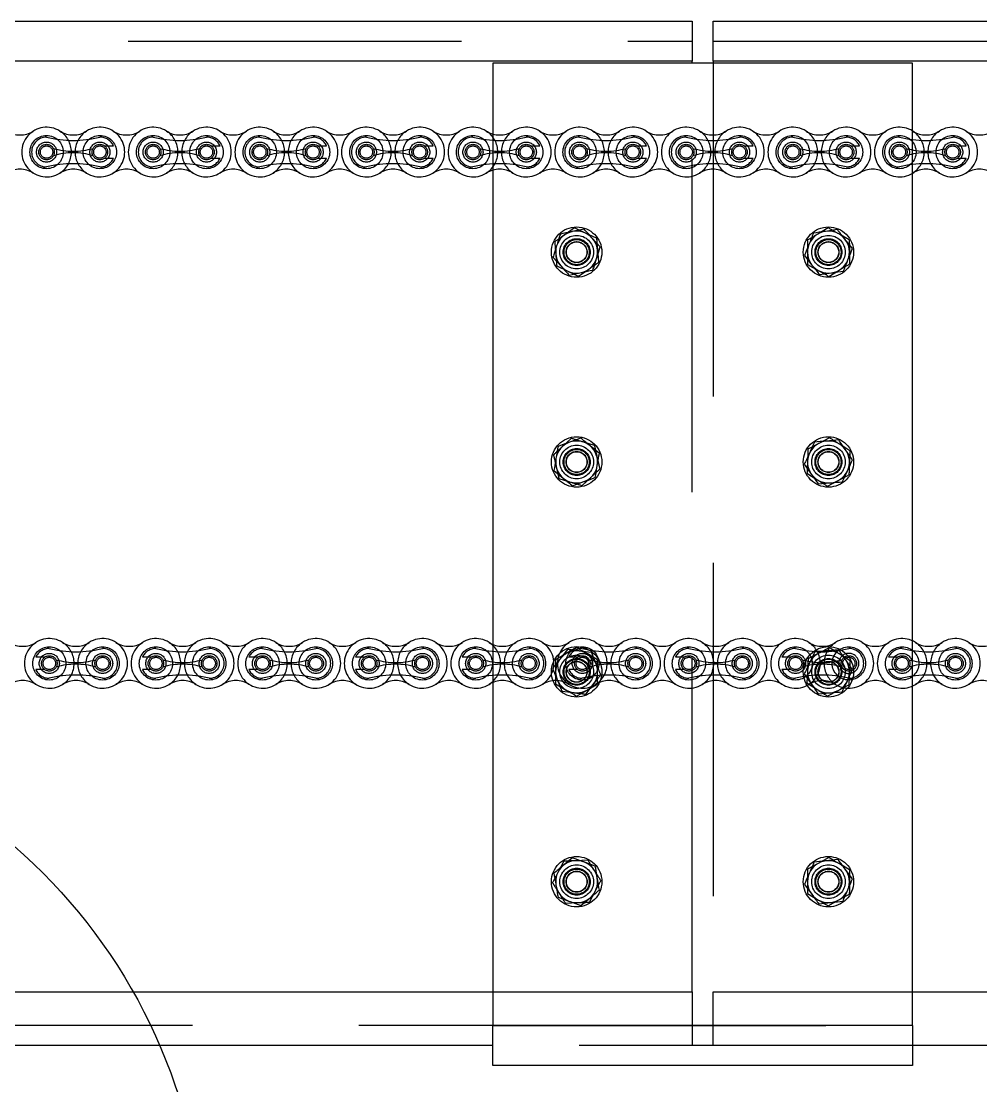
# Model space of a CAD drawing. Header units: metres. Extents: x 0 to 21025, y 0 to 14850.
# Drawn here: x 4713.9 to 4942.5, y 13535.5 to 13789.1 of the extents above; entities that cross this region are included whole.
import ezdxf

# ---------------------------------------------------------------- set-up
doc = ezdxf.new("R2010")
doc.units = ezdxf.units.M
doc.header["$LTSCALE"] = 25
doc.linetypes.add('HIDDEN2', pattern=[4.7625, 3.175, -1.5875])
doc.linetypes.add('PHANTOM', pattern=[63.5, 31.75, -6.35, 6.35, -6.35, 6.35, -6.35])
for name, color, linetype in [('SL4', 4, 'Continuous'), ('SRE', 2, 'PHANTOM'), ('ST1', 7, 'HIDDEN2')]:
    doc.layers.add(name, color=color, linetype=linetype)

msp = doc.modelspace()

# ---------------------------------------------------------------- linework, layer by layer
at = {"layer": 'SL4'}
for p, q in [((3548.761, 13789.133), (4873.736, 13789.133)), ((4873.736, 13789.133), (4873.736, 13779.608)), ((4878.736, 13779.608), (4878.736, 13789.133)), ((4878.736, 13789.133), (5823.739, 13789.133)), ((4873.736, 13779.608), (3548.761, 13779.608)), ((4826.236, 13779.133), (4826.236, 13549.896)), ((4926.236, 13779.133), (4826.236, 13779.133)), ((4873.736, 13779.133), (4873.736, 13779.608)), ((4878.736, 13779.608), (4878.736, 13779.133)), ((5828.736, 13779.608), (4878.736, 13779.608)), ((4926.236, 13549.896), (4926.236, 13779.133)), ((4847.998, 13739.632), (4845.177, 13739.02)), ((4908.379, 13739.494), (4905.522, 13739.082)), ((4851.879, 13735.357), (4849.938, 13737.494)), ((4911.951, 13734.958), (4910.165, 13737.226)), ((4900.522, 13733.309), (4902.308, 13731.04)), ((4840.594, 13732.91), (4842.534, 13730.772)), ((4844.475, 13728.635), (4847.296, 13729.247)), ((4904.093, 13728.772), (4906.951, 13729.185)), ((4847.209, 13689.824), (4844.502, 13688.823)), ((4851.651, 13686.136), (4849.43, 13687.98)), ((4908.668, 13689.37), (4905.793, 13689.114)), ((4911.987, 13684.646), (4910.327, 13687.008)), ((4900.486, 13683.621), (4902.145, 13681.259)), ((4840.821, 13682.13), (4843.042, 13680.286)), ((4845.263, 13678.442), (4847.971, 13679.444)), ((4903.805, 13678.897), (4906.68, 13679.153)), ((4846.236, 13639.907), (4843.736, 13638.463)), ((4851.236, 13637.02), (4848.736, 13638.463)), ((4908.719, 13639.346), (4905.841, 13639.118)), ((4911.992, 13634.59), (4910.355, 13636.968)), ((4900.481, 13633.677), (4902.117, 13631.299)), ((4841.236, 13631.247), (4843.736, 13629.803)), ((4846.236, 13628.36), (4848.736, 13629.803)), ((4903.754, 13628.921), (4906.632, 13629.149)), ((4845.263, 13589.824), (4843.042, 13587.98)), ((4850.678, 13587.821), (4847.971, 13588.823)), ((4908.504, 13589.443), (4905.638, 13589.097)), ((4911.968, 13584.824), (4910.236, 13587.133)), ((4900.504, 13583.443), (4902.236, 13581.133)), ((4841.794, 13580.445), (4844.502, 13579.444)), ((4847.209, 13578.442), (4849.43, 13580.286)), ((4903.968, 13578.824), (4906.834, 13579.169)), ((3596.261, 13557.896), (4826.236, 13557.896)), ((4926.236, 13557.896), (5828.736, 13557.896)), ((4926.236, 13549.896), (4826.236, 13549.896)), ((4826.236, 13540.371), (4826.236, 13549.896)), ((4926.236, 13549.896), (4926.236, 13540.371)), ((4826.236, 13545.133), (4663.249, 13545.133)), ((5828.736, 13545.133), (4926.236, 13545.133)), ((4926.236, 13540.371), (4826.236, 13540.371))]:
    msp.add_line(p, q, dxfattribs=at)
for centre, start, end in [((4846.236, 13734.133), 102.23656, 162.23656), ((4846.236, 13734.133), 42.23656, 102.23656), ((4906.236, 13734.133), 98.21321, 158.21321), ((4906.236, 13734.133), 38.21321, 98.21321), ((4846.236, 13734.133), 342.23656, 42.23656), ((4906.236, 13734.133), 158.21321, 218.21321), ((4906.236, 13734.133), 338.21321, 38.21321), ((4846.236, 13734.133), 162.23656, 222.23656), ((4846.236, 13734.133), 222.23656, 282.23656), ((4846.236, 13734.133), 282.23656, 342.23656), ((4906.236, 13734.133), 218.21321, 278.21321), ((4906.236, 13734.133), 278.21321, 338.21321), ((4846.236, 13684.133), 110.29785, 170.29785), ((4846.236, 13684.133), 50.29785, 110.29785), ((4846.236, 13684.133), 350.29785, 50.29785), ((4906.236, 13684.133), 95.09256, 155.09256), ((4906.236, 13684.133), 35.09256, 95.09256), ((4906.236, 13684.133), 155.09256, 215.09256), ((4906.236, 13684.133), 335.09256, 35.09256), ((4846.236, 13684.133), 170.29785, 230.29785), ((4846.236, 13684.133), 290.29785, 350.29785), ((4846.236, 13684.133), 230.29785, 290.29785), ((4906.236, 13684.133), 215.09256, 275.09256), ((4906.236, 13684.133), 275.09256, 335.09256), ((4846.236, 13634.133), 120, 180), ((4846.236, 13634.133), 60, 120), ((4846.236, 13634.133), 0, 60), ((4906.236, 13634.133), 94.53519, 154.53519), ((4906.236, 13634.133), 34.53519, 94.53519), ((4906.236, 13634.133), 334.53519, 34.53519), ((4906.236, 13634.133), 154.53519, 214.53519), ((4846.236, 13634.133), 180, 240), ((4846.236, 13634.133), 300, 0), ((4906.236, 13634.133), 274.53519, 334.53519), ((4846.236, 13634.133), 240, 300), ((4906.236, 13634.133), 214.53519, 274.53519), ((4846.236, 13584.133), 69.70215, 129.70215), ((4846.236, 13584.133), 9.70215, 69.70215), ((4906.236, 13584.133), 96.8699, 156.8699), ((4906.236, 13584.133), 36.8699, 96.8699), ((4846.236, 13584.133), 129.70215, 189.70215), ((4906.236, 13584.133), 156.8699, 216.8699), ((4906.236, 13584.133), 336.8699, 36.8699), ((4846.236, 13584.133), 309.70215, 9.70215), ((4846.236, 13584.133), 189.70215, 249.70215), ((4906.236, 13584.133), 216.8699, 276.8699), ((4906.236, 13584.133), 276.8699, 336.8699), ((4846.236, 13584.133), 249.70215, 309.70215)]:
    msp.add_arc(centre, 5, start, end, dxfattribs=at)
for points, knots in [([(4842.355, 13738.408), (4842.132, 13737.711), (4841.842, 13736.805), (4841.544, 13735.874), (4841.475, 13735.659)], [0, 0, 0, 0, 0.7681507, 1, 1, 1, 1]), ([(4845.177, 13739.02), (4845.11, 13739.005), (4844.157, 13738.799), (4843.223, 13738.596), (4842.355, 13738.408)], [0, 0, 0, 0, 0.0702006, 1, 1, 1, 1]), ([(4849.938, 13737.494), (4849.892, 13737.545), (4849.237, 13738.267), (4848.595, 13738.974), (4847.998, 13739.632)], [0, 0, 0, 0, 0.0702006, 1, 1, 1, 1]), ([(4902.665, 13738.67), (4902.393, 13737.99), (4902.04, 13737.106), (4901.678, 13736.199), (4901.593, 13735.989)], [0, 0, 0, 0, 0.76815073, 1, 1, 1, 1]), ([(4905.522, 13739.082), (4905.454, 13739.072), (4904.49, 13738.933), (4903.544, 13738.797), (4902.665, 13738.67)], [0, 0, 0, 0, 0.0702006, 1, 1, 1, 1]), ([(4910.165, 13737.226), (4910.123, 13737.28), (4909.52, 13738.046), (4908.929, 13738.797), (4908.379, 13739.494)], [0, 0, 0, 0, 0.0702006, 1, 1, 1, 1]), ([(4901.593, 13735.989), (4901.307, 13735.273), (4900.945, 13734.365), (4900.596, 13733.493), (4900.522, 13733.309)], [0, 0, 0, 0, 0.7889992, 1, 1, 1, 1]), ([(4841.475, 13735.659), (4841.239, 13734.924), (4840.941, 13733.994), (4840.655, 13733.098), (4840.594, 13732.91)], [0, 0, 0, 0, 0.7889992, 1, 1, 1, 1]), ([(4850.998, 13732.608), (4851.067, 13732.824), (4851.365, 13733.754), (4851.656, 13734.66), (4851.879, 13735.357)], [0, 0, 0, 0, 0.2318493, 1, 1, 1, 1]), ([(4910.879, 13732.278), (4910.963, 13732.488), (4911.326, 13733.395), (4911.679, 13734.279), (4911.951, 13734.958)], [0, 0, 0, 0, 0.2318493, 1, 1, 1, 1]), ([(4842.534, 13730.772), (4842.58, 13730.722), (4843.236, 13730), (4843.878, 13729.293), (4844.475, 13728.635)], [0, 0, 0, 0, 0.0702006, 1, 1, 1, 1]), ([(4850.117, 13729.859), (4850.178, 13730.048), (4850.465, 13730.943), (4850.763, 13731.873), (4850.998, 13732.608)], [0, 0, 0, 0, 0.2110008, 1, 1, 1, 1]), ([(4902.308, 13731.04), (4902.35, 13730.987), (4902.953, 13730.221), (4903.544, 13729.47), (4904.093, 13728.772)], [0, 0, 0, 0, 0.0702006, 1, 1, 1, 1]), ([(4909.808, 13729.597), (4909.881, 13729.781), (4910.23, 13730.654), (4910.593, 13731.561), (4910.879, 13732.278)], [0, 0, 0, 0, 0.21100076, 1, 1, 1, 1]), ([(4847.296, 13729.247), (4847.363, 13729.261), (4848.316, 13729.468), (4849.249, 13729.67), (4850.117, 13729.859)], [0, 0, 0, 0, 0.0702006, 1, 1, 1, 1]), ([(4906.951, 13729.185), (4907.018, 13729.194), (4907.983, 13729.334), (4908.929, 13729.47), (4909.808, 13729.597)], [0, 0, 0, 0, 0.0702006, 1, 1, 1, 1]), ([(4841.794, 13687.821), (4841.671, 13687.1), (4841.511, 13686.162), (4841.346, 13685.199), (4841.308, 13684.976)], [0, 0, 0, 0, 0.76815073, 1, 1, 1, 1]), ([(4844.502, 13688.823), (4844.438, 13688.799), (4843.523, 13688.461), (4842.627, 13688.13), (4841.794, 13687.821)], [0, 0, 0, 0, 0.07020058, 1, 1, 1, 1]), ([(4849.43, 13687.98), (4849.378, 13688.024), (4848.628, 13688.647), (4847.893, 13689.257), (4847.209, 13689.824)], [0, 0, 0, 0, 0.0702006, 1, 1, 1, 1]), ([(4902.917, 13688.857), (4902.609, 13688.194), (4902.208, 13687.33), (4901.797, 13686.444), (4901.701, 13686.239)], [0, 0, 0, 0, 0.7681507, 1, 1, 1, 1]), ([(4905.793, 13689.114), (4905.724, 13689.107), (4904.753, 13689.021), (4903.802, 13688.936), (4902.917, 13688.857)], [0, 0, 0, 0, 0.0702006, 1, 1, 1, 1]), ([(4910.327, 13687.008), (4910.288, 13687.064), (4909.728, 13687.861), (4909.179, 13688.643), (4908.668, 13689.37)], [0, 0, 0, 0, 0.0702006, 1, 1, 1, 1]), ([(4851.165, 13683.291), (4851.203, 13683.514), (4851.368, 13684.477), (4851.528, 13685.415), (4851.651, 13686.136)], [0, 0, 0, 0, 0.2318493, 1, 1, 1, 1]), ([(4901.701, 13686.239), (4901.377, 13685.54), (4900.965, 13684.653), (4900.569, 13683.801), (4900.486, 13683.621)], [0, 0, 0, 0, 0.7889992, 1, 1, 1, 1]), ([(4841.308, 13684.976), (4841.178, 13684.216), (4841.013, 13683.252), (4840.855, 13682.326), (4840.821, 13682.13)], [0, 0, 0, 0, 0.7889992, 1, 1, 1, 1]), ([(4850.678, 13680.445), (4850.712, 13680.641), (4850.87, 13681.567), (4851.035, 13682.531), (4851.165, 13683.291)], [0, 0, 0, 0, 0.2110008, 1, 1, 1, 1]), ([(4910.771, 13682.028), (4910.867, 13682.233), (4911.278, 13683.119), (4911.679, 13683.982), (4911.987, 13684.646)], [0, 0, 0, 0, 0.23184927, 1, 1, 1, 1]), ([(4843.042, 13680.286), (4843.095, 13680.243), (4843.845, 13679.62), (4844.58, 13679.01), (4845.263, 13678.442)], [0, 0, 0, 0, 0.0702006, 1, 1, 1, 1]), ([(4847.971, 13679.444), (4848.035, 13679.468), (4848.949, 13679.806), (4849.845, 13680.137), (4850.678, 13680.445)], [0, 0, 0, 0, 0.0702006, 1, 1, 1, 1]), ([(4902.145, 13681.259), (4902.185, 13681.203), (4902.745, 13680.405), (4903.294, 13679.624), (4903.805, 13678.897)], [0, 0, 0, 0, 0.0702006, 1, 1, 1, 1]), ([(4909.556, 13679.409), (4909.639, 13679.589), (4910.035, 13680.442), (4910.447, 13681.328), (4910.771, 13682.028)], [0, 0, 0, 0, 0.2110008, 1, 1, 1, 1]), ([(4906.68, 13679.153), (4906.748, 13679.159), (4907.719, 13679.246), (4908.671, 13679.33), (4909.556, 13679.409)], [0, 0, 0, 0, 0.0702006, 1, 1, 1, 1]), ([(4848.736, 13638.463), (4848.677, 13638.498), (4847.833, 13638.985), (4847.006, 13639.463), (4846.236, 13639.907)], [0, 0, 0, 0, 0.0702006, 1, 1, 1, 1]), ([(4843.736, 13638.463), (4843.677, 13638.429), (4842.833, 13637.942), (4842.006, 13637.464), (4841.236, 13637.02)], [0, 0, 0, 0, 0.0702006, 1, 1, 1, 1]), ([(4841.236, 13637.02), (4841.236, 13636.289), (4841.236, 13635.337), (4841.236, 13634.36), (4841.236, 13634.133)], [0, 0, 0, 0, 0.7681507, 1, 1, 1, 1]), ([(4851.236, 13634.133), (4851.236, 13634.36), (4851.236, 13635.337), (4851.236, 13636.289), (4851.236, 13637.02)], [0, 0, 0, 0, 0.23184927, 1, 1, 1, 1]), ([(4902.963, 13638.889), (4902.649, 13638.229), (4902.239, 13637.369), (4901.819, 13636.488), (4901.722, 13636.283)], [0, 0, 0, 0, 0.7681507, 1, 1, 1, 1]), ([(4905.841, 13639.118), (4905.773, 13639.112), (4904.801, 13639.035), (4903.849, 13638.96), (4902.963, 13638.889)], [0, 0, 0, 0, 0.0702006, 1, 1, 1, 1]), ([(4910.355, 13636.968), (4910.316, 13637.024), (4909.764, 13637.827), (4909.222, 13638.614), (4908.719, 13639.346)], [0, 0, 0, 0, 0.0702006, 1, 1, 1, 1]), ([(4901.722, 13636.283), (4901.391, 13635.587), (4900.97, 13634.704), (4900.566, 13633.856), (4900.481, 13633.677)], [0, 0, 0, 0, 0.7889992, 1, 1, 1, 1]), ([(4910.751, 13631.984), (4910.848, 13632.188), (4911.268, 13633.07), (4911.677, 13633.929), (4911.992, 13634.59)], [0, 0, 0, 0, 0.2318493, 1, 1, 1, 1]), ([(4841.236, 13634.133), (4841.236, 13633.362), (4841.236, 13632.385), (4841.236, 13631.445), (4841.236, 13631.247)], [0, 0, 0, 0, 0.7889992, 1, 1, 1, 1]), ([(4851.236, 13631.247), (4851.236, 13631.445), (4851.236, 13632.385), (4851.236, 13633.362), (4851.236, 13634.133)], [0, 0, 0, 0, 0.2110008, 1, 1, 1, 1]), ([(4909.509, 13629.377), (4909.595, 13629.556), (4909.999, 13630.405), (4910.419, 13631.287), (4910.751, 13631.984)], [0, 0, 0, 0, 0.21100076, 1, 1, 1, 1]), ([(4843.736, 13629.803), (4843.796, 13629.769), (4844.64, 13629.282), (4845.467, 13628.804), (4846.236, 13628.36)], [0, 0, 0, 0, 0.0702006, 1, 1, 1, 1]), ([(4848.736, 13629.803), (4848.796, 13629.837), (4849.64, 13630.325), (4850.467, 13630.802), (4851.236, 13631.247)], [0, 0, 0, 0, 0.0702006, 1, 1, 1, 1]), ([(4902.117, 13631.299), (4902.156, 13631.242), (4902.709, 13630.439), (4903.25, 13629.652), (4903.754, 13628.921)], [0, 0, 0, 0, 0.0702006, 1, 1, 1, 1]), ([(4906.632, 13629.149), (4906.7, 13629.154), (4907.672, 13629.231), (4908.624, 13629.307), (4909.509, 13629.377)], [0, 0, 0, 0, 0.07020058, 1, 1, 1, 1]), ([(4847.971, 13588.823), (4847.907, 13588.847), (4846.992, 13589.185), (4846.096, 13589.516), (4845.263, 13589.824)], [0, 0, 0, 0, 0.0702006, 1, 1, 1, 1]), ([(4902.772, 13588.752), (4902.485, 13588.08), (4902.111, 13587.204), (4901.727, 13586.306), (4901.638, 13586.097)], [0, 0, 0, 0, 0.7681507, 1, 1, 1, 1]), ([(4905.638, 13589.097), (4905.57, 13589.089), (4904.603, 13588.973), (4903.654, 13588.858), (4902.772, 13588.752)], [0, 0, 0, 0, 0.0702006, 1, 1, 1, 1]), ([(4910.236, 13587.133), (4910.195, 13587.188), (4909.61, 13587.968), (4909.037, 13588.732), (4908.504, 13589.443)], [0, 0, 0, 0, 0.0702006, 1, 1, 1, 1]), ([(4843.042, 13587.98), (4842.99, 13587.936), (4842.24, 13587.314), (4841.505, 13586.704), (4840.821, 13586.136)], [0, 0, 0, 0, 0.0702006, 1, 1, 1, 1]), ([(4840.821, 13586.136), (4840.945, 13585.415), (4841.105, 13584.477), (4841.27, 13583.514), (4841.308, 13583.291)], [0, 0, 0, 0, 0.76815073, 1, 1, 1, 1]), ([(4851.165, 13584.976), (4851.127, 13585.199), (4850.962, 13586.162), (4850.802, 13587.1), (4850.678, 13587.821)], [0, 0, 0, 0, 0.23184927, 1, 1, 1, 1]), ([(4901.638, 13586.097), (4901.335, 13585.388), (4900.951, 13584.489), (4900.582, 13583.625), (4900.504, 13583.443)], [0, 0, 0, 0, 0.7889992, 1, 1, 1, 1]), ([(4851.651, 13582.13), (4851.618, 13582.326), (4851.459, 13583.252), (4851.295, 13584.216), (4851.165, 13584.976)], [0, 0, 0, 0, 0.2110008, 1, 1, 1, 1]), ([(4910.834, 13582.169), (4910.923, 13582.377), (4911.307, 13583.276), (4911.681, 13584.151), (4911.968, 13584.824)], [0, 0, 0, 0, 0.23184927, 1, 1, 1, 1]), ([(4841.308, 13583.291), (4841.438, 13582.531), (4841.603, 13581.567), (4841.761, 13580.641), (4841.794, 13580.445)], [0, 0, 0, 0, 0.7889992, 1, 1, 1, 1]), ([(4849.43, 13580.286), (4849.483, 13580.33), (4850.233, 13580.953), (4850.968, 13581.563), (4851.651, 13582.13)], [0, 0, 0, 0, 0.0702006, 1, 1, 1, 1]), ([(4902.236, 13581.133), (4902.277, 13581.079), (4902.862, 13580.299), (4903.435, 13579.534), (4903.968, 13578.824)], [0, 0, 0, 0, 0.0702006, 1, 1, 1, 1]), ([(4909.7, 13579.514), (4909.778, 13579.697), (4910.148, 13580.561), (4910.532, 13581.46), (4910.834, 13582.169)], [0, 0, 0, 0, 0.21100076, 1, 1, 1, 1]), ([(4844.502, 13579.444), (4844.566, 13579.42), (4845.48, 13579.082), (4846.376, 13578.75), (4847.209, 13578.442)], [0, 0, 0, 0, 0.0702006, 1, 1, 1, 1]), ([(4906.834, 13579.169), (4906.902, 13579.177), (4907.87, 13579.294), (4908.819, 13579.408), (4909.7, 13579.514)], [0, 0, 0, 0, 0.0702006, 1, 1, 1, 1])]:
    msp.add_open_spline(points, degree=3, knots=knots, dxfattribs=at)
at = {"layer": 'SRE'}
msp.add_circle((4626.429, 13493.492), 131.043, dxfattribs=at)
at = {"layer": 'ST1'}
for p, q in [((3548.761, 13784.371), (4873.736, 13784.371)), ((4878.736, 13784.371), (5878.736, 13784.371)), ((4873.736, 13779.608), (3548.761, 13779.608)), ((4873.736, 13557.896), (4873.736, 13779.133)), ((5878.736, 13779.608), (4878.736, 13779.608)), ((4878.736, 13779.133), (4878.736, 13557.896)), ((4733.742, 13759.449), (4735.865, 13759.449)), ((4759.142, 13759.449), (4761.265, 13759.449)), ((4784.542, 13759.449), (4786.665, 13759.449)), ((4809.942, 13759.449), (4812.065, 13759.449)), ((4835.342, 13759.449), (4837.465, 13759.449)), ((4860.742, 13759.449), (4862.865, 13759.449)), ((4886.142, 13759.449), (4888.265, 13759.449)), ((4911.542, 13759.449), (4913.665, 13759.449)), ((4936.942, 13759.449), (4939.065, 13759.449)), ((4733.742, 13756.497), (4735.865, 13756.497)), ((4759.142, 13756.497), (4761.265, 13756.497)), ((4784.542, 13756.497), (4786.665, 13756.497)), ((4809.942, 13756.497), (4812.065, 13756.497)), ((4835.342, 13756.497), (4837.465, 13756.497)), ((4860.742, 13756.497), (4862.865, 13756.497)), ((4886.142, 13756.497), (4888.265, 13756.497)), ((4911.542, 13756.497), (4913.665, 13756.497)), ((4936.942, 13756.497), (4939.065, 13756.497)), ((4845.757, 13739.887), (4843.386, 13738.241)), ((4850.98, 13737.425), (4848.368, 13738.656)), ((4906.162, 13739.906), (4903.681, 13738.431)), ((4911.199, 13737.084), (4908.681, 13738.495)), ((4841.493, 13730.842), (4844.104, 13729.611)), ((4901.274, 13731.183), (4903.792, 13729.771)), ((4846.715, 13728.38), (4849.087, 13730.026)), ((4906.31, 13728.36), (4908.792, 13729.836)), ((4844.955, 13689.763), (4842.838, 13687.801)), ((4850.471, 13688.058), (4847.713, 13688.91)), ((4906.477, 13689.902), (4903.919, 13688.564)), ((4911.352, 13686.809), (4908.914, 13688.356)), ((4842.002, 13680.209), (4844.76, 13679.356)), ((4847.517, 13678.504), (4849.635, 13680.466)), ((4901.121, 13681.457), (4903.558, 13679.911)), ((4905.996, 13678.365), (4908.554, 13679.703)), ((4844.025, 13639.466), (4842.268, 13637.176)), ((4906.533, 13639.899), (4903.962, 13638.586)), ((4719.483, 13637.614), (4717.359, 13637.614)), ((4744.883, 13637.614), (4742.759, 13637.614)), ((4770.283, 13637.614), (4768.159, 13637.614)), ((4795.683, 13637.614), (4793.559, 13637.614)), ((4821.083, 13637.614), (4818.959, 13637.614)), ((4846.483, 13637.614), (4844.359, 13637.614)), ((4849.749, 13638.715), (4846.887, 13639.091)), ((4871.883, 13637.614), (4869.759, 13637.614)), ((4897.283, 13637.614), (4895.159, 13637.614)), ((4911.378, 13636.76), (4908.955, 13638.329)), ((4922.683, 13637.614), (4920.559, 13637.614)), ((4719.483, 13634.662), (4717.359, 13634.662)), ((4744.883, 13634.662), (4742.759, 13634.662)), ((4770.283, 13634.662), (4768.159, 13634.662)), ((4795.683, 13634.662), (4793.559, 13634.662)), ((4821.083, 13634.662), (4818.959, 13634.662)), ((4846.483, 13634.662), (4844.359, 13634.662)), ((4871.883, 13634.662), (4869.759, 13634.662)), ((4897.283, 13634.662), (4895.159, 13634.662)), ((4908.691, 13636.138), (4908.763, 13635.554)), ((4922.683, 13634.662), (4920.559, 13634.662)), ((4842.723, 13629.551), (4845.586, 13629.176)), ((4848.448, 13628.8), (4850.204, 13631.091)), ((4901.095, 13631.507), (4903.517, 13629.937)), ((4905.94, 13628.367), (4908.511, 13629.681)), ((4843.158, 13589.017), (4841.812, 13586.463)), ((4848.927, 13589.242), (4846.042, 13589.13)), ((4906.298, 13589.906), (4903.782, 13588.49)), ((4911.267, 13586.967), (4908.782, 13588.437)), ((4849.315, 13579.249), (4850.66, 13581.803)), ((4901.206, 13581.3), (4903.691, 13579.83)), ((4843.546, 13579.025), (4846.43, 13579.137)), ((4906.175, 13578.36), (4908.69, 13579.777)), ((3548.761, 13557.896), (4873.736, 13557.896)), ((4826.236, 13557.896), (4873.736, 13557.896)), ((4873.736, 13557.896), (4873.736, 13545.133)), ((4878.736, 13557.896), (5878.736, 13557.896)), ((4878.736, 13545.133), (4878.736, 13557.896)), ((4878.736, 13557.896), (4926.236, 13557.896)), ((4873.736, 13549.896), (3548.761, 13549.896)), ((4826.236, 13549.896), (4926.236, 13549.896)), ((4878.736, 13549.896), (4873.736, 13549.896)), ((5878.736, 13549.896), (4878.736, 13549.896)), ((4926.236, 13545.133), (4826.236, 13545.133))]:
    msp.add_line(p, q, dxfattribs=at)
for centre, radius in [((4719.935, 13757.973), 3.96), ((4732.635, 13757.973), 3.96), ((4745.335, 13757.973), 3.96), ((4758.035, 13757.973), 3.96), ((4770.735, 13757.973), 3.96), ((4783.435, 13757.973), 3.96), ((4796.135, 13757.973), 3.96), ((4808.835, 13757.973), 3.96), ((4821.535, 13757.973), 3.96), ((4834.235, 13757.973), 3.96), ((4846.935, 13757.973), 3.96), ((4859.635, 13757.973), 3.96), ((4872.335, 13757.973), 3.96), ((4885.035, 13757.973), 3.96), ((4897.735, 13757.973), 3.96), ((4910.435, 13757.973), 3.96), ((4923.135, 13757.973), 3.96), ((4935.835, 13757.973), 3.96), ((4719.935, 13757.973), 2.398), ((4719.935, 13757.973), 1.845), ((4719.935, 13757.973), 1.476), ((4732.635, 13757.973), 2.398), ((4732.635, 13757.973), 1.845), ((4732.635, 13757.973), 1.476), ((4745.335, 13757.973), 2.399), ((4745.335, 13757.973), 1.845), ((4745.335, 13757.973), 1.476), ((4758.035, 13757.973), 2.398), ((4758.035, 13757.973), 1.845), ((4758.035, 13757.973), 1.476), ((4770.735, 13757.973), 2.398), ((4770.735, 13757.973), 1.845), ((4770.735, 13757.973), 1.476), ((4783.435, 13757.973), 2.398), ((4783.435, 13757.973), 1.845), ((4783.435, 13757.973), 1.476), ((4796.135, 13757.973), 2.398), ((4796.135, 13757.973), 1.845), ((4796.135, 13757.973), 1.476), ((4808.835, 13757.973), 2.398), ((4808.835, 13757.973), 1.845), ((4808.835, 13757.973), 1.476), ((4821.535, 13757.973), 2.398), ((4821.535, 13757.973), 1.845), ((4821.535, 13757.973), 1.476), ((4834.235, 13757.973), 2.398), ((4834.235, 13757.973), 1.845), ((4834.235, 13757.973), 1.476), ((4846.935, 13757.973), 2.398), ((4846.935, 13757.973), 1.845), ((4846.935, 13757.973), 1.476), ((4859.635, 13757.973), 2.398), ((4859.635, 13757.973), 1.845), ((4859.635, 13757.973), 1.476), ((4872.335, 13757.973), 2.398), ((4872.335, 13757.973), 1.845), ((4872.335, 13757.973), 1.476), ((4885.035, 13757.973), 2.399), ((4885.035, 13757.973), 1.845), ((4885.035, 13757.973), 1.476), ((4897.735, 13757.973), 2.398), ((4897.735, 13757.973), 1.845), ((4897.735, 13757.973), 1.476), ((4910.435, 13757.973), 2.398), ((4910.435, 13757.973), 1.845), ((4910.435, 13757.973), 1.476), ((4923.135, 13757.973), 2.399), ((4923.135, 13757.973), 1.845), ((4923.135, 13757.973), 1.476), ((4935.835, 13757.973), 2.398), ((4935.835, 13757.973), 1.845), ((4935.835, 13757.973), 1.476), ((4846.236, 13734.133), 6), ((4906.236, 13734.133), 6), ((4846.236, 13734.133), 4), ((4846.236, 13734.133), 3.2), ((4846.236, 13734.133), 3), ((4846.236, 13734.133), 2.5), ((4846.236, 13734.133), 2.445), ((4906.236, 13734.133), 4), ((4906.236, 13734.133), 3.2), ((4906.236, 13734.133), 3), ((4906.236, 13734.133), 2.5), ((4906.236, 13734.133), 2.446), ((4846.236, 13684.133), 6), ((4906.236, 13684.133), 6), ((4846.236, 13684.133), 4), ((4906.236, 13684.133), 4), ((4846.236, 13684.133), 3.2), ((4846.236, 13684.133), 3), ((4846.236, 13684.133), 2.5), ((4846.236, 13684.133), 2.445), ((4906.236, 13684.133), 3.2), ((4906.236, 13684.133), 3), ((4906.236, 13684.133), 2.5), ((4906.236, 13684.133), 2.446), ((4720.59, 13636.138), 3.96), ((4733.29, 13636.138), 3.96), ((4745.99, 13636.138), 3.96), ((4758.69, 13636.138), 3.96), ((4771.39, 13636.138), 3.96), ((4784.09, 13636.138), 3.96), ((4796.79, 13636.138), 3.96), ((4809.49, 13636.138), 3.96), ((4822.19, 13636.138), 3.96), ((4834.89, 13636.138), 3.96), ((4846.236, 13634.133), 6), ((4847.59, 13636.138), 3.96), ((4860.29, 13636.138), 3.96), ((4872.99, 13636.138), 3.96), ((4885.69, 13636.138), 3.96), ((4898.39, 13636.138), 3.96), ((4906.236, 13634.133), 6), ((4911.09, 13636.138), 3.96), ((4923.79, 13636.138), 3.96), ((4936.49, 13636.138), 3.96), ((4720.59, 13636.138), 2.399), ((4720.59, 13636.138), 1.845), ((4720.59, 13636.138), 1.476), ((4733.29, 13636.138), 2.399), ((4733.29, 13636.138), 1.845), ((4733.29, 13636.138), 1.476), ((4745.99, 13636.138), 2.398), ((4745.99, 13636.138), 1.845), ((4745.99, 13636.138), 1.476), ((4758.69, 13636.138), 2.398), ((4758.69, 13636.138), 1.845), ((4758.69, 13636.138), 1.476), ((4771.39, 13636.138), 2.399), ((4771.39, 13636.138), 1.845), ((4771.39, 13636.138), 1.476), ((4784.09, 13636.138), 2.399), ((4784.09, 13636.138), 1.845), ((4784.09, 13636.138), 1.476), ((4796.79, 13636.138), 2.398), ((4796.79, 13636.138), 1.845), ((4796.79, 13636.138), 1.476), ((4809.49, 13636.138), 2.398), ((4809.49, 13636.138), 1.845), ((4809.49, 13636.138), 1.476), ((4822.19, 13636.138), 2.398), ((4822.19, 13636.138), 1.845), ((4822.19, 13636.138), 1.476), ((4834.89, 13636.138), 2.399), ((4834.89, 13636.138), 1.845), ((4834.89, 13636.138), 1.476), ((4846.236, 13634.133), 4), ((4846.236, 13634.133), 3.2), ((4846.236, 13634.133), 3), ((4847.59, 13636.138), 2.398), ((4847.59, 13636.138), 1.845), ((4847.59, 13636.138), 1.476), ((4860.29, 13636.138), 2.398), ((4860.29, 13636.138), 1.845), ((4860.29, 13636.138), 1.476), ((4872.99, 13636.138), 2.399), ((4872.99, 13636.138), 1.845), ((4872.99, 13636.138), 1.476), ((4885.69, 13636.138), 2.399), ((4885.69, 13636.138), 1.845), ((4885.69, 13636.138), 1.476), ((4898.39, 13636.138), 2.398), ((4898.39, 13636.138), 1.845), ((4898.39, 13636.138), 1.476), ((4906.236, 13634.133), 4), ((4906.236, 13634.133), 3.2), ((4906.236, 13634.133), 3), ((4911.09, 13636.138), 1.845), ((4911.09, 13636.138), 1.476), ((4923.79, 13636.138), 2.399), ((4923.79, 13636.138), 1.845), ((4923.79, 13636.138), 1.476), ((4936.49, 13636.138), 2.398), ((4936.49, 13636.138), 1.845), ((4936.49, 13636.138), 1.476), ((4846.236, 13634.133), 2.5), ((4846.236, 13634.133), 2.445), ((4906.236, 13634.133), 2.5), ((4906.236, 13634.133), 2.446), ((4846.236, 13584.133), 6), ((4906.236, 13584.133), 6), ((4846.236, 13584.133), 4), ((4846.236, 13584.133), 3.2), ((4846.236, 13584.133), 3), ((4846.236, 13584.133), 2.5), ((4846.236, 13584.133), 2.445), ((4906.236, 13584.133), 4), ((4906.236, 13584.133), 3.2), ((4906.236, 13584.133), 3), ((4906.236, 13584.133), 2.5), ((4906.236, 13584.133), 2.446)]:
    msp.add_circle(centre, radius, dxfattribs=at)
for centre, radius, start, end in [((4719.935, 13757.973), 5.92, 57.56669, 302.43331), ((4732.635, 13757.973), 5.92, 237.56669, 122.43331), ((4745.335, 13757.973), 5.92, 57.56669, 302.43331), ((4758.035, 13757.973), 5.92, 237.56669, 122.43331), ((4770.735, 13757.973), 5.92, 57.56669, 302.43331), ((4783.435, 13757.973), 5.92, 237.56669, 122.43331), ((4796.135, 13757.973), 5.92, 57.56669, 302.43331), ((4808.835, 13757.973), 5.92, 237.56669, 122.43331), ((4821.535, 13757.973), 5.92, 57.56669, 302.43331), ((4834.235, 13757.973), 5.92, 237.56669, 122.43331), ((4846.935, 13757.973), 5.92, 57.56669, 302.43331), ((4859.635, 13757.973), 5.92, 237.56669, 122.43331), ((4872.335, 13757.973), 5.92, 57.56669, 302.43331), ((4885.035, 13757.973), 5.92, 237.56669, 122.43331), ((4897.735, 13757.973), 5.92, 57.56669, 302.43331), ((4910.435, 13757.973), 5.92, 237.56669, 122.43331), ((4923.135, 13757.973), 5.92, 57.56669, 302.43331), ((4935.835, 13757.973), 5.92, 237.56669, 122.43331), ((4713.585, 13767.966), 5.92, 237.56669, 302.43331), ((4719.935, 13757.973), 3.552, 90, 270), ((4726.285, 13787.07), 26.322, 256.04015, 283.95985), ((4726.285, 13767.966), 5.92, 237.56669, 302.43331), ((4719.935, 13757.973), 5.92, 302.43326, 57.56674), ((4732.635, 13757.973), 5.92, 122.43326, 237.56674), ((4732.635, 13757.973), 3.552, 24.55336, 90), ((4738.985, 13767.966), 5.92, 237.56669, 302.43331), ((4745.335, 13757.973), 3.552, 90, 270), ((4751.685, 13787.07), 26.322, 256.04015, 283.95985), ((4751.685, 13767.966), 5.92, 237.56669, 302.43331), ((4745.335, 13757.973), 5.92, 302.43326, 57.56674), ((4758.035, 13757.973), 5.92, 122.43326, 237.56674), ((4758.035, 13757.973), 3.552, 24.55336, 90), ((4764.385, 13767.966), 5.92, 237.56669, 302.43331), ((4770.735, 13757.973), 3.552, 90, 270), ((4777.085, 13787.07), 26.322, 256.04015, 283.95985), ((4777.085, 13767.966), 5.92, 237.56669, 302.43331), ((4770.735, 13757.973), 5.92, 302.43326, 57.56674), ((4783.435, 13757.973), 5.92, 122.43326, 237.56674), ((4783.435, 13757.973), 3.552, 24.55336, 90), ((4789.785, 13767.966), 5.92, 237.56669, 302.43331), ((4796.135, 13757.973), 3.552, 90, 270), ((4802.485, 13787.07), 26.322, 256.04015, 283.95985), ((4802.485, 13767.966), 5.92, 237.56669, 302.43331), ((4796.135, 13757.973), 5.92, 302.43326, 57.56674), ((4808.835, 13757.973), 5.92, 122.43326, 237.56674), ((4808.835, 13757.973), 3.552, 24.55336, 90), ((4815.185, 13767.966), 5.92, 237.56669, 302.43331), ((4821.535, 13757.973), 3.552, 90, 270), ((4827.885, 13787.07), 26.322, 256.04015, 283.95985), ((4827.885, 13767.966), 5.92, 237.56669, 302.43331), ((4821.535, 13757.973), 5.92, 302.43326, 57.56674), ((4834.235, 13757.973), 5.92, 122.43326, 237.56674), ((4834.235, 13757.973), 3.552, 24.55336, 90), ((4840.585, 13767.966), 5.92, 237.56669, 302.43331), ((4846.935, 13757.973), 3.552, 90, 270), ((4853.285, 13787.07), 26.322, 256.04015, 283.95985), ((4853.285, 13767.966), 5.92, 237.56669, 302.43331), ((4846.935, 13757.973), 5.92, 302.43326, 57.56674), ((4859.635, 13757.973), 5.92, 122.43326, 237.56674), ((4859.635, 13757.973), 3.552, 24.55336, 90), ((4865.985, 13767.966), 5.92, 237.56669, 302.43331), ((4872.335, 13757.973), 3.552, 90, 270), ((4878.685, 13787.07), 26.322, 256.04015, 283.95985), ((4878.685, 13767.966), 5.92, 237.56669, 302.43331), ((4872.335, 13757.973), 5.92, 302.43326, 57.56674), ((4885.035, 13757.973), 5.92, 122.43326, 237.56674), ((4885.035, 13757.973), 3.552, 24.55336, 90), ((4891.385, 13767.966), 5.92, 237.56669, 302.43331), ((4897.735, 13757.973), 3.552, 90, 270), ((4904.085, 13787.07), 26.322, 256.04015, 283.95985), ((4904.085, 13767.966), 5.92, 237.56669, 302.43331), ((4897.735, 13757.973), 5.92, 302.43326, 57.56674), ((4910.435, 13757.973), 5.92, 122.43326, 237.56674), ((4910.435, 13757.973), 3.552, 24.55336, 90), ((4916.785, 13767.966), 5.92, 237.56669, 302.43331), ((4923.135, 13757.973), 3.552, 90, 270), ((4929.485, 13787.07), 26.322, 256.04015, 283.95985), ((4929.485, 13767.966), 5.92, 237.56669, 302.43331), ((4923.135, 13757.973), 5.92, 302.43326, 57.56674), ((4935.835, 13757.973), 5.92, 122.43326, 237.56674), ((4935.835, 13757.973), 3.552, 24.55336, 90), ((4942.185, 13767.966), 5.92, 237.56669, 302.43331), ((4726.285, 13774.326), 16.175, 252.993, 287.007), ((4751.685, 13774.326), 16.175, 252.993, 287.007), ((4777.085, 13774.326), 16.175, 252.993, 287.007), ((4802.485, 13774.326), 16.175, 252.993, 287.007), ((4827.885, 13774.326), 16.175, 252.993, 287.007), ((4853.285, 13774.326), 16.175, 252.993, 287.007), ((4878.685, 13774.326), 16.175, 252.993, 287.007), ((4904.085, 13774.326), 16.175, 252.993, 287.007), ((4929.485, 13774.326), 16.175, 252.993, 287.007), ((4726.285, 13741.621), 16.175, 72.993, 107.007), ((4732.635, 13757.973), 3.552, 270, 335.44664), ((4751.685, 13741.621), 16.175, 72.993, 107.007), ((4758.035, 13757.973), 3.552, 270, 335.44664), ((4777.085, 13741.621), 16.175, 72.993, 107.007), ((4783.435, 13757.973), 3.552, 270, 335.44664), ((4802.485, 13741.621), 16.175, 72.993, 107.007), ((4808.835, 13757.973), 3.552, 270, 335.44664), ((4827.885, 13741.621), 16.175, 72.993, 107.007), ((4834.235, 13757.973), 3.552, 270, 335.44664), ((4853.285, 13741.621), 16.175, 72.993, 107.007), ((4859.635, 13757.973), 3.552, 270, 335.44664), ((4878.685, 13741.621), 16.175, 72.993, 107.007), ((4885.035, 13757.973), 3.552, 270, 335.44664), ((4904.085, 13741.621), 16.175, 72.993, 107.007), ((4910.435, 13757.973), 3.552, 270, 335.44664), ((4929.485, 13741.621), 16.175, 72.993, 107.007), ((4935.835, 13757.973), 3.552, 270, 335.44664), ((4713.585, 13747.98), 5.92, 57.56669, 122.43331), ((4726.285, 13728.877), 26.322, 76.04015, 103.95985), ((4726.285, 13747.98), 5.92, 57.56669, 122.43331), ((4738.985, 13747.98), 5.92, 57.56669, 122.43331), ((4751.685, 13728.877), 26.322, 76.04015, 103.95985), ((4751.685, 13747.98), 5.92, 57.56669, 122.43331), ((4764.385, 13747.98), 5.92, 57.56669, 122.43331), ((4777.085, 13728.877), 26.322, 76.04015, 103.95985), ((4777.085, 13747.98), 5.92, 57.56669, 122.43331), ((4789.785, 13747.98), 5.92, 57.56669, 122.43331), ((4802.485, 13728.877), 26.322, 76.04015, 103.95985), ((4802.485, 13747.98), 5.92, 57.56669, 122.43331), ((4815.185, 13747.98), 5.92, 57.56669, 122.43331), ((4827.885, 13728.877), 26.322, 76.04015, 103.95985), ((4827.885, 13747.98), 5.92, 57.56669, 122.43331), ((4840.585, 13747.98), 5.92, 57.56669, 122.43331), ((4853.285, 13728.877), 26.322, 76.04015, 103.95985), ((4853.285, 13747.98), 5.92, 57.56669, 122.43331), ((4865.985, 13747.98), 5.92, 57.56669, 122.43331), ((4878.685, 13728.877), 26.322, 76.04015, 103.95985), ((4878.685, 13747.98), 5.92, 57.56669, 122.43331), ((4891.385, 13747.98), 5.92, 57.56669, 122.43331), ((4904.085, 13728.877), 26.322, 76.04015, 103.95985), ((4904.085, 13747.98), 5.92, 57.56669, 122.43331), ((4916.785, 13747.98), 5.92, 57.56669, 122.43331), ((4929.485, 13728.877), 26.322, 76.04015, 103.95985), ((4929.485, 13747.98), 5.92, 57.56669, 122.43331), ((4942.185, 13747.98), 5.92, 57.56669, 122.43331), ((4720.59, 13636.138), 5.92, 57.56669, 302.43331), ((4733.29, 13636.138), 5.92, 237.56669, 122.43331), ((4745.99, 13636.138), 5.92, 57.56669, 302.43331), ((4758.69, 13636.138), 5.92, 237.56669, 122.43331), ((4771.39, 13636.138), 5.92, 57.56669, 302.43331), ((4784.09, 13636.138), 5.92, 237.56669, 122.43331), ((4796.79, 13636.138), 5.92, 57.56669, 302.43331), ((4809.49, 13636.138), 5.92, 237.56669, 122.43331), ((4822.19, 13636.138), 5.92, 57.56669, 302.43331), ((4834.89, 13636.138), 5.92, 237.56669, 122.43331), ((4847.59, 13636.138), 5.92, 57.56669, 302.43331), ((4860.29, 13636.138), 5.92, 237.56669, 122.43331), ((4872.99, 13636.138), 5.92, 57.56669, 302.43331), ((4885.69, 13636.138), 5.92, 237.56669, 122.43331), ((4898.39, 13636.138), 5.92, 57.56669, 302.43331), ((4911.09, 13636.138), 5.92, 237.56669, 122.43331), ((4923.79, 13636.138), 5.92, 57.56669, 302.43331), ((4936.49, 13636.138), 5.92, 237.56669, 122.43331), ((4714.24, 13646.131), 5.92, 237.56669, 302.43331), ((4720.59, 13636.138), 3.552, 90, 155.44664), ((4726.94, 13665.235), 26.322, 256.04015, 283.95985), ((4726.94, 13646.131), 5.92, 237.56669, 302.43331), ((4720.59, 13636.138), 5.92, 302.43326, 57.56674), ((4733.29, 13636.138), 5.92, 122.43326, 237.56674), ((4733.29, 13636.138), 3.552, 270, 90), ((4739.64, 13646.131), 5.92, 237.56669, 302.43331), ((4745.99, 13636.138), 3.552, 90, 155.44664), ((4752.34, 13665.235), 26.322, 256.04015, 283.95985), ((4752.34, 13646.131), 5.92, 237.56669, 302.43331), ((4745.99, 13636.138), 5.92, 302.43326, 57.56674), ((4758.69, 13636.138), 5.92, 122.43326, 237.56674), ((4758.69, 13636.138), 3.552, 270, 90), ((4765.04, 13646.131), 5.92, 237.56669, 302.43331), ((4771.39, 13636.138), 3.552, 90, 155.44664), ((4777.74, 13665.235), 26.322, 256.04015, 283.95985), ((4777.74, 13646.131), 5.92, 237.56669, 302.43331), ((4771.39, 13636.138), 5.92, 302.43326, 57.56674), ((4784.09, 13636.138), 5.92, 122.43326, 237.56674), ((4784.09, 13636.138), 3.552, 270, 90), ((4790.44, 13646.131), 5.92, 237.56669, 302.43331), ((4796.79, 13636.138), 3.552, 90, 155.44664), ((4803.14, 13665.235), 26.322, 256.04015, 283.95985), ((4803.14, 13646.131), 5.92, 237.56669, 302.43331), ((4796.79, 13636.138), 5.92, 302.43326, 57.56674), ((4809.49, 13636.138), 5.92, 122.43326, 237.56674), ((4809.49, 13636.138), 3.552, 270, 90), ((4815.84, 13646.131), 5.92, 237.56669, 302.43331), ((4822.19, 13636.138), 3.552, 90, 155.44664), ((4828.54, 13665.235), 26.322, 256.04015, 283.95985), ((4828.54, 13646.131), 5.92, 237.56669, 302.43331), ((4822.19, 13636.138), 5.92, 302.43326, 57.56674), ((4834.89, 13636.138), 5.92, 122.43326, 237.56674), ((4834.89, 13636.138), 3.552, 270, 90), ((4841.24, 13646.131), 5.92, 237.56669, 302.43331), ((4847.59, 13636.138), 3.552, 90, 155.44664), ((4853.94, 13665.235), 26.322, 256.04015, 283.95985), ((4853.94, 13646.131), 5.92, 237.56669, 302.43331), ((4847.59, 13636.138), 5.92, 302.43328, 57.56674), ((4860.29, 13636.138), 5.92, 122.43326, 237.56674), ((4860.29, 13636.138), 3.552, 270, 90), ((4866.64, 13646.131), 5.92, 237.56669, 302.43331), ((4872.99, 13636.138), 3.552, 90, 155.44664), ((4879.34, 13665.235), 26.322, 256.04015, 283.95985), ((4879.34, 13646.131), 5.92, 237.56669, 302.43331), ((4872.99, 13636.138), 5.92, 302.43326, 57.56674), ((4885.69, 13636.138), 5.92, 122.43326, 237.56674), ((4885.69, 13636.138), 3.552, 270, 90), ((4892.04, 13646.131), 5.92, 237.56669, 302.43331), ((4898.39, 13636.138), 3.552, 90, 155.44664), ((4904.74, 13665.235), 26.322, 256.04015, 283.95985), ((4904.74, 13646.131), 5.92, 237.56669, 302.43331), ((4898.39, 13636.138), 5.92, 302.43328, 57.56674), ((4911.09, 13636.138), 5.92, 122.43326, 237.56674), ((4911.09, 13636.138), 3.552, 270, 90), ((4917.44, 13646.131), 5.92, 237.56669, 302.43331), ((4923.79, 13636.138), 3.552, 90, 155.44664), ((4930.14, 13665.235), 26.322, 256.04015, 283.95985), ((4930.14, 13646.131), 5.92, 237.56669, 302.43331), ((4923.79, 13636.138), 5.92, 302.43326, 57.56674), ((4936.49, 13636.138), 5.92, 122.43326, 237.56674), ((4936.49, 13636.138), 3.552, 270, 90), ((4942.84, 13646.131), 5.92, 237.56669, 302.43331), ((4726.94, 13652.491), 16.175, 252.993, 287.007), ((4752.34, 13652.491), 16.175, 252.993, 287.007), ((4777.74, 13652.491), 16.175, 252.993, 287.007), ((4803.14, 13652.491), 16.175, 252.993, 287.007), ((4828.54, 13652.491), 16.175, 252.993, 287.007), ((4853.94, 13652.491), 16.175, 252.993, 287.007), ((4879.34, 13652.491), 16.175, 252.993, 287.007), ((4904.74, 13652.491), 16.175, 252.993, 287.007), ((4911.09, 13636.138), 2.399, 212.08466, 180), ((4930.14, 13652.491), 16.175, 252.993, 287.007), ((4720.59, 13636.138), 3.552, 204.55336, 270), ((4726.94, 13619.786), 16.175, 72.993, 107.007), ((4745.99, 13636.138), 3.552, 204.55336, 270), ((4752.34, 13619.786), 16.175, 72.993, 107.007), ((4771.39, 13636.138), 3.552, 204.55336, 270), ((4777.74, 13619.786), 16.175, 72.993, 107.007), ((4796.79, 13636.138), 3.552, 204.55336, 270), ((4803.14, 13619.786), 16.175, 72.993, 107.007), ((4822.19, 13636.138), 3.552, 204.55336, 270), ((4828.54, 13619.786), 16.175, 72.993, 107.007), ((4847.59, 13636.138), 3.552, 204.55336, 270), ((4853.94, 13619.786), 16.175, 72.993, 107.007), ((4872.99, 13636.138), 3.552, 204.55336, 270), ((4879.34, 13619.786), 16.175, 72.993, 107.007), ((4898.39, 13636.138), 3.552, 204.55336, 270), ((4904.74, 13619.786), 16.175, 72.993, 107.007), ((4923.79, 13636.138), 3.552, 204.55336, 270), ((4930.14, 13619.786), 16.175, 72.993, 107.007), ((4714.24, 13626.145), 5.92, 57.56669, 122.43331), ((4726.94, 13607.042), 26.322, 76.04015, 103.95985), ((4726.94, 13626.145), 5.92, 57.56669, 122.43331), ((4739.64, 13626.145), 5.92, 57.56669, 122.43331), ((4752.34, 13607.042), 26.322, 76.04015, 103.95985), ((4752.34, 13626.145), 5.92, 57.56669, 122.43331), ((4765.04, 13626.145), 5.92, 57.56669, 122.43331), ((4777.74, 13607.042), 26.322, 76.04015, 103.95985), ((4777.74, 13626.145), 5.92, 57.56669, 122.43331), ((4790.44, 13626.145), 5.92, 57.56669, 122.43331), ((4803.14, 13607.042), 26.322, 76.04015, 103.95985), ((4803.14, 13626.145), 5.92, 57.56669, 122.43331), ((4815.84, 13626.145), 5.92, 57.56669, 122.43331), ((4828.54, 13607.042), 26.322, 76.04015, 103.95985), ((4828.54, 13626.145), 5.92, 57.56669, 122.43331), ((4841.24, 13626.145), 5.92, 57.56669, 122.43331), ((4853.94, 13607.042), 26.322, 76.04015, 103.95985), ((4853.94, 13626.145), 5.92, 57.56669, 122.43331), ((4866.64, 13626.145), 5.92, 57.56669, 122.43331), ((4879.34, 13607.042), 26.322, 76.04015, 103.95985), ((4879.34, 13626.145), 5.92, 57.56669, 122.43331), ((4892.04, 13626.145), 5.92, 57.56669, 122.43331), ((4904.74, 13607.042), 26.322, 76.04015, 103.95985), ((4904.74, 13626.145), 5.92, 57.56669, 122.43331), ((4917.44, 13626.145), 5.92, 57.56669, 122.43331), ((4930.14, 13607.042), 26.322, 76.04015, 103.95985), ((4930.14, 13626.145), 5.92, 57.56669, 122.43331), ((4942.84, 13626.145), 5.92, 57.56669, 122.43331)]:
    msp.add_arc(centre, radius, start, end, dxfattribs=at)
for points, knots in [([(4848.368, 13738.656), (4848.307, 13738.685), (4847.425, 13739.101), (4846.561, 13739.508), (4845.757, 13739.887)], [0, 0, 0, 0, 0.0702006, 1, 1, 1, 1]), ([(4903.681, 13738.431), (4903.622, 13738.396), (4902.784, 13737.898), (4901.963, 13737.41), (4901.2, 13736.956)], [0, 0, 0, 0, 0.07020058, 1, 1, 1, 1]), ([(4908.681, 13738.495), (4908.621, 13738.529), (4907.77, 13739.005), (4906.937, 13739.472), (4906.162, 13739.906)], [0, 0, 0, 0, 0.0702006, 1, 1, 1, 1]), ([(4843.386, 13738.241), (4843.329, 13738.202), (4842.529, 13737.646), (4841.744, 13737.102), (4841.014, 13736.595)], [0, 0, 0, 0, 0.0702006, 1, 1, 1, 1]), ([(4841.014, 13736.595), (4841.034, 13736.354), (4841.112, 13735.416), (4841.193, 13734.442), (4841.254, 13733.718)], [0, 0, 0, 0, 0.2575513, 1, 1, 1, 1]), ([(4850.98, 13737.425), (4851, 13737.183), (4851.078, 13736.246), (4851.159, 13735.271), (4851.219, 13734.548)], [0, 0, 0, 0, 0.2575513, 1, 1, 1, 1]), ([(4901.2, 13736.956), (4901.203, 13736.713), (4901.215, 13735.772), (4901.227, 13734.795), (4901.237, 13734.069)], [0, 0, 0, 0, 0.2575513, 1, 1, 1, 1]), ([(4911.199, 13737.084), (4911.202, 13736.842), (4911.214, 13735.901), (4911.227, 13734.923), (4911.236, 13734.198)], [0, 0, 0, 0, 0.25755135, 1, 1, 1, 1]), ([(4841.254, 13733.718), (4841.275, 13733.457), (4841.356, 13732.483), (4841.435, 13731.535), (4841.493, 13730.842)], [0, 0, 0, 0, 0.2686336, 1, 1, 1, 1]), ([(4851.219, 13734.548), (4851.241, 13734.287), (4851.322, 13733.313), (4851.401, 13732.365), (4851.459, 13731.671)], [0, 0, 0, 0, 0.2686336, 1, 1, 1, 1]), ([(4901.237, 13734.069), (4901.24, 13733.807), (4901.253, 13732.83), (4901.265, 13731.878), (4901.274, 13731.183)], [0, 0, 0, 0, 0.2686336, 1, 1, 1, 1]), ([(4911.236, 13734.198), (4911.239, 13733.935), (4911.252, 13732.958), (4911.264, 13732.007), (4911.273, 13731.311)], [0, 0, 0, 0, 0.2686336, 1, 1, 1, 1]), ([(4849.087, 13730.026), (4849.143, 13730.065), (4849.944, 13730.62), (4850.729, 13731.165), (4851.459, 13731.671)], [0, 0, 0, 0, 0.07020058, 1, 1, 1, 1]), ([(4908.792, 13729.836), (4908.851, 13729.871), (4909.688, 13730.369), (4910.51, 13730.857), (4911.273, 13731.311)], [0, 0, 0, 0, 0.0702006, 1, 1, 1, 1]), ([(4844.104, 13729.611), (4844.166, 13729.581), (4845.048, 13729.166), (4845.912, 13728.758), (4846.715, 13728.38)], [0, 0, 0, 0, 0.0702006, 1, 1, 1, 1]), ([(4903.792, 13729.771), (4903.852, 13729.738), (4904.702, 13729.261), (4905.536, 13728.794), (4906.31, 13728.36)], [0, 0, 0, 0, 0.0702006, 1, 1, 1, 1]), ([(4842.838, 13687.801), (4842.788, 13687.754), (4842.073, 13687.092), (4841.372, 13686.442), (4840.72, 13685.839)], [0, 0, 0, 0, 0.0702006, 1, 1, 1, 1]), ([(4847.713, 13688.91), (4847.648, 13688.93), (4846.716, 13689.218), (4845.804, 13689.501), (4844.955, 13689.763)], [0, 0, 0, 0, 0.0702006, 1, 1, 1, 1]), ([(4850.471, 13688.058), (4850.525, 13687.821), (4850.734, 13686.904), (4850.951, 13685.951), (4851.112, 13685.243)], [0, 0, 0, 0, 0.2575513, 1, 1, 1, 1]), ([(4903.919, 13688.564), (4903.858, 13688.532), (4902.994, 13688.08), (4902.148, 13687.637), (4901.361, 13687.226)], [0, 0, 0, 0, 0.0702006, 1, 1, 1, 1]), ([(4908.914, 13688.356), (4908.857, 13688.392), (4908.033, 13688.914), (4907.227, 13689.426), (4906.477, 13689.902)], [0, 0, 0, 0, 0.0702006, 1, 1, 1, 1]), ([(4840.72, 13685.839), (4840.774, 13685.602), (4840.983, 13684.685), (4841.2, 13683.732), (4841.361, 13683.024)], [0, 0, 0, 0, 0.2575513, 1, 1, 1, 1]), ([(4851.112, 13685.243), (4851.17, 13684.987), (4851.387, 13684.034), (4851.598, 13683.106), (4851.752, 13682.428)], [0, 0, 0, 0, 0.2686336, 1, 1, 1, 1]), ([(4901.361, 13687.226), (4901.351, 13686.983), (4901.312, 13686.043), (4901.271, 13685.067), (4901.241, 13684.341)], [0, 0, 0, 0, 0.25755135, 1, 1, 1, 1]), ([(4911.352, 13686.809), (4911.342, 13686.567), (4911.303, 13685.627), (4911.262, 13684.65), (4911.232, 13683.925)], [0, 0, 0, 0, 0.2575513, 1, 1, 1, 1]), ([(4841.361, 13683.024), (4841.419, 13682.768), (4841.636, 13681.815), (4841.847, 13680.887), (4842.002, 13680.209)], [0, 0, 0, 0, 0.26863361, 1, 1, 1, 1]), ([(4901.241, 13684.341), (4901.23, 13684.079), (4901.189, 13683.103), (4901.15, 13682.152), (4901.121, 13681.457)], [0, 0, 0, 0, 0.2686336, 1, 1, 1, 1]), ([(4911.232, 13683.925), (4911.221, 13683.663), (4911.18, 13682.687), (4911.141, 13681.736), (4911.112, 13681.041)], [0, 0, 0, 0, 0.2686336, 1, 1, 1, 1]), ([(4849.635, 13680.466), (4849.685, 13680.512), (4850.4, 13681.175), (4851.101, 13681.824), (4851.752, 13682.428)], [0, 0, 0, 0, 0.0702006, 1, 1, 1, 1]), ([(4908.554, 13679.703), (4908.615, 13679.735), (4909.478, 13680.186), (4910.325, 13680.629), (4911.112, 13681.041)], [0, 0, 0, 0, 0.0702006, 1, 1, 1, 1]), ([(4844.76, 13679.356), (4844.825, 13679.336), (4845.756, 13679.048), (4846.669, 13678.766), (4847.517, 13678.504)], [0, 0, 0, 0, 0.0702006, 1, 1, 1, 1]), ([(4903.558, 13679.911), (4903.616, 13679.874), (4904.439, 13679.352), (4905.246, 13678.841), (4905.996, 13678.365)], [0, 0, 0, 0, 0.0702006, 1, 1, 1, 1]), ([(4846.887, 13639.091), (4846.819, 13639.1), (4845.853, 13639.227), (4844.905, 13639.351), (4844.025, 13639.466)], [0, 0, 0, 0, 0.07020058, 1, 1, 1, 1]), ([(4908.955, 13638.329), (4908.898, 13638.367), (4908.08, 13638.897), (4907.278, 13639.416), (4906.533, 13639.899)], [0, 0, 0, 0, 0.0702006, 1, 1, 1, 1]), ([(4842.268, 13637.176), (4842.227, 13637.121), (4841.634, 13636.348), (4841.052, 13635.59), (4840.512, 13634.885)], [0, 0, 0, 0, 0.0702006, 1, 1, 1, 1]), ([(4849.749, 13638.715), (4849.842, 13638.491), (4850.202, 13637.622), (4850.577, 13636.719), (4850.855, 13636.049)], [0, 0, 0, 0, 0.2575513, 1, 1, 1, 1]), ([(4901.391, 13637.273), (4901.379, 13637.031), (4901.33, 13636.091), (4901.28, 13635.115), (4901.243, 13634.39)], [0, 0, 0, 0, 0.2575513, 1, 1, 1, 1]), ([(4903.962, 13638.586), (4903.901, 13638.555), (4903.033, 13638.111), (4902.182, 13637.677), (4901.391, 13637.273)], [0, 0, 0, 0, 0.0702006, 1, 1, 1, 1]), ([(4840.512, 13634.885), (4840.605, 13634.661), (4840.965, 13633.792), (4841.34, 13632.889), (4841.618, 13632.218)], [0, 0, 0, 0, 0.2575513, 1, 1, 1, 1]), ([(4850.855, 13636.049), (4850.956, 13635.806), (4851.33, 13634.903), (4851.694, 13634.025), (4851.961, 13633.382)], [0, 0, 0, 0, 0.2686336, 1, 1, 1, 1]), ([(4901.243, 13634.39), (4901.229, 13634.128), (4901.179, 13633.152), (4901.13, 13632.202), (4901.095, 13631.507)], [0, 0, 0, 0, 0.2686336, 1, 1, 1, 1]), ([(4911.378, 13636.76), (4911.365, 13636.518), (4911.317, 13635.578), (4911.267, 13634.602), (4911.23, 13633.877)], [0, 0, 0, 0, 0.2575513, 1, 1, 1, 1]), ([(4841.618, 13632.218), (4841.718, 13631.976), (4842.093, 13631.073), (4842.457, 13630.194), (4842.723, 13629.551)], [0, 0, 0, 0, 0.2686336, 1, 1, 1, 1]), ([(4850.204, 13631.091), (4850.246, 13631.145), (4850.839, 13631.919), (4851.42, 13632.677), (4851.961, 13633.382)], [0, 0, 0, 0, 0.0702006, 1, 1, 1, 1]), ([(4911.23, 13633.877), (4911.216, 13633.615), (4911.166, 13632.639), (4911.117, 13631.689), (4911.082, 13630.994)], [0, 0, 0, 0, 0.2686336, 1, 1, 1, 1]), ([(4903.517, 13629.937), (4903.575, 13629.9), (4904.393, 13629.37), (4905.195, 13628.85), (4905.94, 13628.367)], [0, 0, 0, 0, 0.0702006, 1, 1, 1, 1]), ([(4908.511, 13629.681), (4908.572, 13629.712), (4909.44, 13630.155), (4910.291, 13630.59), (4911.082, 13630.994)], [0, 0, 0, 0, 0.0702006, 1, 1, 1, 1]), ([(4845.586, 13629.176), (4845.654, 13629.167), (4846.62, 13629.04), (4847.567, 13628.916), (4848.448, 13628.8)], [0, 0, 0, 0, 0.0702006, 1, 1, 1, 1]), ([(4846.042, 13589.13), (4845.974, 13589.127), (4845, 13589.089), (4844.045, 13589.052), (4843.158, 13589.017)], [0, 0, 0, 0, 0.07020058, 1, 1, 1, 1]), ([(4848.927, 13589.242), (4849.056, 13589.037), (4849.558, 13588.241), (4850.079, 13587.414), (4850.466, 13586.8)], [0, 0, 0, 0, 0.2575513, 1, 1, 1, 1]), ([(4908.782, 13588.437), (4908.723, 13588.472), (4907.884, 13588.968), (4907.062, 13589.454), (4906.298, 13589.906)], [0, 0, 0, 0, 0.0702006, 1, 1, 1, 1]), ([(4841.812, 13586.463), (4841.781, 13586.403), (4841.326, 13585.54), (4840.881, 13584.695), (4840.467, 13583.909)], [0, 0, 0, 0, 0.0702006, 1, 1, 1, 1]), ([(4850.466, 13586.8), (4850.606, 13586.577), (4851.127, 13585.751), (4851.634, 13584.946), (4852.005, 13584.357)], [0, 0, 0, 0, 0.2686336, 1, 1, 1, 1]), ([(4901.267, 13587.073), (4901.265, 13586.831), (4901.255, 13585.89), (4901.244, 13584.912), (4901.237, 13584.186)], [0, 0, 0, 0, 0.2575513, 1, 1, 1, 1]), ([(4903.782, 13588.49), (4903.723, 13588.456), (4902.873, 13587.978), (4902.041, 13587.509), (4901.267, 13587.073)], [0, 0, 0, 0, 0.0702006, 1, 1, 1, 1]), ([(4911.267, 13586.967), (4911.264, 13586.725), (4911.254, 13585.784), (4911.244, 13584.806), (4911.236, 13584.08)], [0, 0, 0, 0, 0.2575513, 1, 1, 1, 1]), ([(4840.467, 13583.909), (4840.596, 13583.704), (4841.098, 13582.908), (4841.619, 13582.081), (4842.007, 13581.467)], [0, 0, 0, 0, 0.2575513, 1, 1, 1, 1]), ([(4850.66, 13581.803), (4850.692, 13581.864), (4851.146, 13582.726), (4851.592, 13583.572), (4852.005, 13584.357)], [0, 0, 0, 0, 0.0702006, 1, 1, 1, 1]), ([(4901.237, 13584.186), (4901.234, 13583.924), (4901.223, 13582.947), (4901.213, 13581.995), (4901.206, 13581.3)], [0, 0, 0, 0, 0.2686336, 1, 1, 1, 1]), ([(4911.236, 13584.08), (4911.233, 13583.818), (4911.223, 13582.841), (4911.213, 13581.889), (4911.205, 13581.194)], [0, 0, 0, 0, 0.2686336, 1, 1, 1, 1]), ([(4842.007, 13581.467), (4842.147, 13581.245), (4842.668, 13580.418), (4843.175, 13579.614), (4843.546, 13579.025)], [0, 0, 0, 0, 0.2686336, 1, 1, 1, 1]), ([(4908.69, 13579.777), (4908.75, 13579.81), (4909.599, 13580.289), (4910.432, 13580.758), (4911.205, 13581.194)], [0, 0, 0, 0, 0.0702006, 1, 1, 1, 1]), ([(4846.43, 13579.137), (4846.499, 13579.14), (4847.473, 13579.178), (4848.427, 13579.215), (4849.315, 13579.249)], [0, 0, 0, 0, 0.07020058, 1, 1, 1, 1]), ([(4903.691, 13579.83), (4903.749, 13579.795), (4904.588, 13579.299), (4905.411, 13578.812), (4906.175, 13578.36)], [0, 0, 0, 0, 0.0702006, 1, 1, 1, 1])]:
    msp.add_open_spline(points, degree=3, knots=knots, dxfattribs=at)

doc.saveas('drawing.dxf')
